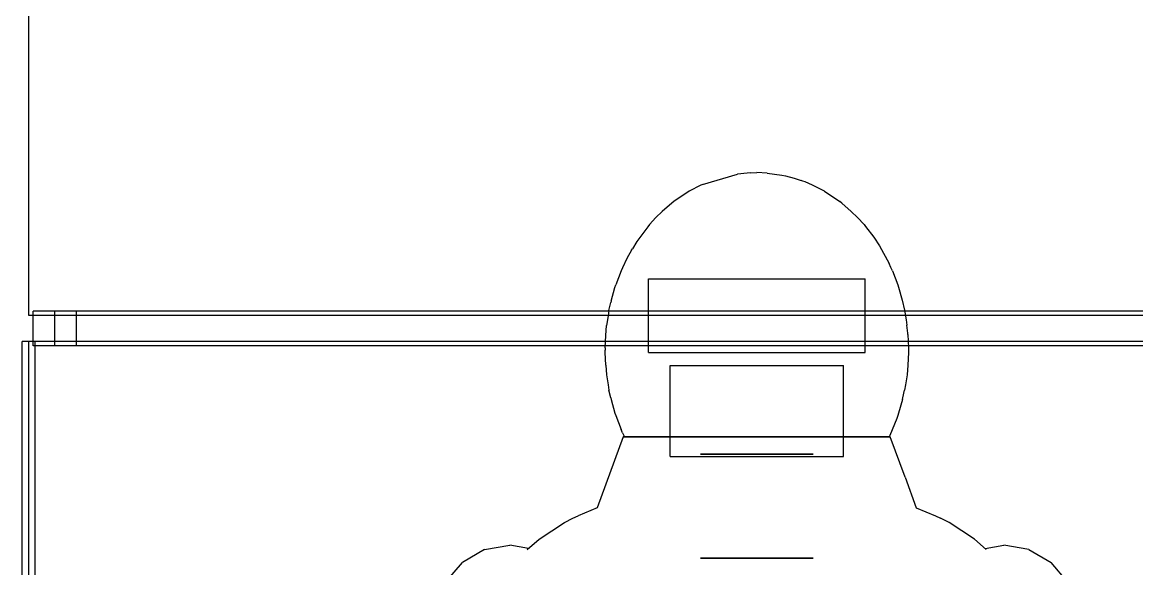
# Model space of a CAD drawing. Header units: millimetres. Extents: x -610 to 577, y -771 to 522.
# Drawn here: x -314.3 to -185.8, y 210.8 to 273.9 of the extents above; entities that cross this region are included whole.
import ezdxf

# ---------------------------------------------------------------- set-up
doc = ezdxf.new("R2010")
doc.units = ezdxf.units.MM
doc.layers.add('HIDDEN', color=8, linetype='Continuous')
doc.layers.add('VISIBLE', color=7, linetype='Continuous')

msp = doc.modelspace()

# ---------------------------------------------------------------- linework, layer by layer
at = {"layer": 'HIDDEN'}
for points in [[(-313.6, 240), (-313.6, 276)], [(-242.1, 244.25), (-217.1, 244.25)], [(-242.1, 244.25), (-217.1, 244.25)], [(-242.1, 235.75), (-242.1, 244.25)], [(-242.1, 235.75), (-242.1, 244.25)], [(-217.1, 235.75), (-217.1, 244.25)], [(-217.1, 235.75), (-217.1, 244.25)], [(-308.1, 240.5), (-313.1, 240.5)], [(-313.1, 240), (-313.1, 240.5)], [(-308.1, 240.5), (-313.1, 240.5)], [(-313.1, 236.5), (-313.1, 240.5)], [(-88.6, 240.5), (-310.6, 240.5)], [(-310.6, 236.5), (-310.6, 240.5)], [(-88.6, 240.5), (-310.6, 240.5)], [(-310.6, 236.5), (-310.6, 240.5)], [(-88.6, 240.5), (-310.6, 240.5)], [(-310.6, 240), (-310.6, 240.5)], [(-88.6, 240.5), (-310.6, 240.5)], [(-310.6, 236.5), (-310.6, 240.5)], [(-308.1, 240), (-308.1, 240.5)], [(-308.1, 236.5), (-308.1, 240.5)], [(-85.6, 240), (-313.6, 240)], [(-88.6, 240), (-310.6, 240)], [(-310.6, 237), (-310.6, 240)], [(-88.6, 240), (-310.6, 240)], [(-310.6, 237), (-310.6, 240)], [(-212.44, 240), (-246.76, 240)], [(-312.85, 237), (-314.35, 237)], [(-314.35, 193), (-314.35, 237)], [(-312.85, 237), (-313.6, 237)], [(-85.6, 237), (-313.6, 237)], [(-313.6, 193), (-313.6, 237)], [(-85.6, 237), (-313.6, 237)], [(-313.6, 193), (-313.6, 237)], [(-85.6, 237), (-313.6, 237)], [(-313.6, 193), (-313.6, 237)], [(-313.1, 236.5), (-313.1, 237)], [(-312.85, 193), (-312.85, 237)], [(-312.85, 193), (-312.85, 237)], [(-88.6, 237), (-310.6, 237)], [(-88.6, 237), (-310.6, 237)], [(-310.6, 236.5), (-310.6, 237)], [(-308.1, 236.5), (-308.1, 237)], [(-212.13, 237), (-247.06, 237)], [(-308.1, 236.5), (-313.1, 236.5)], [(-308.1, 236.5), (-313.1, 236.5)], [(-88.6, 236.5), (-310.6, 236.5)], [(-88.6, 236.5), (-310.6, 236.5)], [(-88.6, 236.5), (-310.6, 236.5)], [(-88.6, 236.5), (-310.6, 236.5)], [(-242.1, 235.75), (-217.1, 235.75)], [(-242.1, 235.75), (-217.1, 235.75)], [(-239.6, 234.25), (-219.6, 234.25)], [(-239.6, 234.25), (-219.6, 234.25)], [(-239.6, 223.75), (-239.6, 234.25)], [(-239.6, 223.75), (-239.6, 234.25)], [(-219.6, 223.75), (-219.6, 234.25)], [(-219.6, 223.75), (-219.6, 234.25)], [(-244.97, 226), (-245, 226)], [(-244.58, 226), (-244.97, 226)], [(-243.68, 226), (-244.58, 226)], [(-244.4, 226), (-243.59, 226)], [(-242.25, 226), (-243.68, 226)], [(-243.59, 226), (-242.38, 226)], [(-242.38, 226), (-240.84, 226)], [(-240.23, 226), (-242.25, 226)], [(-240.84, 226), (-239.05, 226)], [(-237.54, 226), (-240.23, 226)], [(-239.05, 226), (-236.41, 226)], [(-234.25, 226), (-237.54, 226)], [(-236.41, 226), (-233.33, 226)], [(-230.57, 226), (-234.25, 226)], [(-233.33, 226), (-231.42, 226)], [(-231.42, 226), (-229.6, 226)], [(-226.81, 226), (-230.57, 226)], [(-229.6, 226), (-225.83, 226)], [(-223.28, 226), (-226.81, 226)], [(-225.83, 226), (-221.92, 226)], [(-220.27, 226), (-223.28, 226)], [(-221.92, 226), (-218.67, 226)], [(-217.9, 226), (-220.27, 226)], [(-218.67, 226), (-216.53, 226)], [(-216.35, 226), (-217.9, 226)], [(-216.53, 226), (-215.16, 226)], [(-215.46, 226), (-216.35, 226)], [(-214.77, 226), (-215.46, 226)], [(-215.16, 226), (-214.57, 226)], [(-214.33, 226), (-214.77, 226)], [(-214.2, 226), (-214.33, 226)], [(-239.6, 223.75), (-219.6, 223.75)], [(-239.6, 223.75), (-219.6, 223.75)], [(-236.1, 224), (-236.05, 224)], [(-236.05, 224), (-236.1, 224)], [(-236.05, 224), (-235.67, 224)], [(-235.67, 224), (-236.05, 224)], [(-235.67, 224), (-234.95, 224)], [(-234.95, 224), (-235.67, 224)], [(-234.95, 224), (-233.91, 224)], [(-233.91, 224), (-234.95, 224)], [(-233.91, 224), (-232.62, 224)], [(-232.62, 224), (-233.91, 224)], [(-232.62, 224), (-231.15, 224)], [(-231.15, 224), (-232.62, 224)], [(-231.15, 224), (-229.6, 224)], [(-229.6, 224), (-231.15, 224)], [(-228.04, 224), (-229.6, 224)], [(-229.6, 224), (-228.04, 224)], [(-226.58, 224), (-228.04, 224)], [(-228.04, 224), (-226.58, 224)], [(-225.29, 224), (-226.58, 224)], [(-226.58, 224), (-225.29, 224)], [(-224.25, 224), (-225.29, 224)], [(-225.29, 224), (-224.25, 224)], [(-223.52, 224), (-224.25, 224)], [(-224.25, 224), (-223.52, 224)], [(-223.14, 224), (-223.52, 224)], [(-223.52, 224), (-223.14, 224)], [(-223.1, 224), (-223.14, 224)], [(-223.14, 224), (-223.1, 224)], [(-236.1, 212), (-236.05, 212)], [(-236.05, 212), (-236.1, 212)], [(-236.05, 212), (-235.67, 212)], [(-235.67, 212), (-236.05, 212)], [(-235.67, 212), (-234.95, 212)], [(-234.95, 212), (-235.67, 212)], [(-234.95, 212), (-233.91, 212)], [(-233.91, 212), (-234.95, 212)], [(-233.91, 212), (-232.62, 212)], [(-232.62, 212), (-233.91, 212)], [(-232.62, 212), (-231.15, 212)], [(-231.15, 212), (-232.62, 212)], [(-231.15, 212), (-229.6, 212)], [(-229.6, 212), (-231.15, 212)], [(-228.04, 212), (-229.6, 212)], [(-229.6, 212), (-228.04, 212)], [(-226.58, 212), (-228.04, 212)], [(-228.04, 212), (-226.58, 212)], [(-225.29, 212), (-226.58, 212)], [(-226.58, 212), (-225.29, 212)], [(-224.25, 212), (-225.29, 212)], [(-225.29, 212), (-224.25, 212)], [(-223.52, 212), (-224.25, 212)], [(-224.25, 212), (-223.52, 212)], [(-223.14, 212), (-223.52, 212)], [(-223.52, 212), (-223.14, 212)], [(-223.1, 212), (-223.14, 212)], [(-223.14, 212), (-223.1, 212)]]:
    msp.add_lwpolyline(points, dxfattribs=at)
at = {"layer": 'VISIBLE'}
for points in [[(-313.6, 240), (-313.6, 276)], [(-235.84, 255.15), (-231.82, 256.33)], [(-230.69, 256.46), (-231.82, 256.33)], [(-230.37, 256.48), (-230.69, 256.46)], [(-230.37, 256.48), (-229.6, 256.5)], [(-228.38, 256.45), (-229.6, 256.5)], [(-228.38, 256.45), (-226.69, 256.22)], [(-226.69, 256.22), (-226.27, 256.13)], [(-226.27, 256.13), (-225.27, 255.86)], [(-236.04, 255.06), (-237.4, 254.35)], [(-235.84, 255.15), (-236.04, 255.06)], [(-225.27, 255.86), (-224.47, 255.6)], [(-224.27, 255.53), (-224.47, 255.6)], [(-224.01, 255.43), (-224.27, 255.53)], [(-223.15, 255.06), (-224.01, 255.43)], [(-221.79, 254.35), (-223.15, 255.06)], [(-237.4, 254.35), (-239.17, 253.16)], [(-221.79, 254.35), (-220.02, 253.16)], [(-239.4, 252.98), (-240.5, 252.03)], [(-239.17, 253.16), (-239.4, 252.98)], [(-219.79, 252.98), (-220.02, 253.16)], [(-219.79, 252.98), (-218.69, 252.03)], [(-241.23, 251.31), (-241.97, 250.5)], [(-240.5, 252.03), (-241.23, 251.31)], [(-217.96, 251.31), (-218.69, 252.03)], [(-217.96, 251.31), (-217.22, 250.5)], [(-242.17, 250.26), (-243.43, 248.55)], [(-241.97, 250.5), (-242.17, 250.26)], [(-217.22, 250.5), (-217.05, 250.29)], [(-217.05, 250.29), (-216.09, 249.04)], [(-243.43, 248.55), (-243.95, 247.72)], [(-216.09, 249.04), (-215.43, 248.04)], [(-244.05, 247.56), (-244.58, 246.59)], [(-244.05, 247.56), (-243.95, 247.72)], [(-215.43, 248.04), (-214.33, 246.03)], [(-244.58, 246.59), (-245.09, 245.52)], [(-214.11, 245.55), (-214.33, 246.03)], [(-245.25, 245.16), (-245.87, 243.55)], [(-245.09, 245.52), (-245.25, 245.16)], [(-213.94, 245.16), (-214.11, 245.55)], [(-213.94, 245.16), (-213.32, 243.55)], [(-246.41, 241.68), (-245.97, 243.25)], [(-245.97, 243.25), (-245.87, 243.55)], [(-213.32, 243.55), (-213.24, 243.28)], [(-213.24, 243.28), (-212.8, 241.77)], [(-212.8, 241.77), (-212.55, 240.63)], [(-246.65, 240.59), (-246.76, 239.98)], [(-246.65, 240.59), (-246.45, 241.51)], [(-246.41, 241.68), (-246.45, 241.51)], [(-212.55, 240.63), (-212.35, 239.5)], [(-246.76, 240), (-313.6, 240)], [(-313.1, 237), (-313.1, 240)], [(-310.6, 237), (-310.6, 240)], [(-308.1, 237), (-308.1, 240)], [(-246.76, 239.98), (-246.93, 238.84)], [(-85.6, 240), (-212.44, 240)], [(-212.35, 239.5), (-212.27, 238.88)], [(-247.03, 237.72), (-246.93, 238.84)], [(-212.18, 237.97), (-212.27, 238.88)], [(-212.16, 237.8), (-212.18, 237.97)], [(-313.6, 237), (-314.35, 237)], [(-314.35, 193), (-314.35, 237)], [(-247.06, 237), (-313.6, 237)], [(-313.6, 193), (-313.6, 237)], [(-247.09, 236.26), (-247.03, 237.72)], [(-212.16, 237.8), (-212.1, 236.29)], [(-85.6, 237), (-212.13, 237)], [(-247.09, 236.26), (-247.1, 236)], [(-247.09, 235.74), (-247.1, 236)], [(-247.03, 234.28), (-247.09, 235.74)], [(-212.1, 235.74), (-212.16, 234.28)], [(-212.1, 236.29), (-212.1, 236)], [(-212.1, 236), (-212.1, 235.74)], [(-247.03, 234.28), (-246.93, 233.16)], [(-212.16, 234.28), (-212.26, 233.16)], [(-246.93, 233.16), (-246.76, 232.02)], [(-212.26, 233.16), (-212.43, 232.02)], [(-246.76, 232.02), (-246.65, 231.41)], [(-212.43, 232.02), (-212.54, 231.41)], [(-246.45, 230.49), (-246.65, 231.41)], [(-246.45, 230.49), (-246.41, 230.32)], [(-246.41, 230.32), (-245.97, 228.75)], [(-212.78, 230.32), (-213.23, 228.75)], [(-212.78, 230.32), (-212.74, 230.49)], [(-212.74, 230.49), (-212.54, 231.41)], [(-245.97, 228.75), (-245.87, 228.45)], [(-245.87, 228.45), (-245.25, 226.84)], [(-213.44, 228.13), (-214.24, 226.17)], [(-213.32, 228.45), (-213.44, 228.13)], [(-213.23, 228.75), (-213.32, 228.45)], [(-245.09, 226.47), (-245.25, 226.84)], [(-245.09, 226.47), (-244.87, 226)], [(-245, 226), (-248.01, 217.79)], [(-245, 226), (-244.9, 226)], [(-244.9, 226), (-244.44, 226)], [(-244.44, 226), (-244.4, 226)], [(-214.57, 226), (-214.44, 226)], [(-214.44, 226), (-214.2, 226)], [(-214.24, 226.17), (-214.32, 226)], [(-214.2, 226), (-214.2, 226)], [(-212.49, 221.34), (-214.2, 226)], [(-212.49, 221.34), (-211.19, 217.79)], [(-248, 217.8), (-250.2, 216.9)], [(-211.19, 217.8), (-208.99, 216.9)], [(-254.71, 214.21), (-251.78, 216.1)], [(-251.78, 216.1), (-250.81, 216.61)], [(-250.81, 216.61), (-250.2, 216.9)], [(-208.99, 216.9), (-208.38, 216.61)], [(-207.41, 216.1), (-208.38, 216.61)], [(-204.49, 214.21), (-207.41, 216.1)], [(-261, 212.99), (-258.1, 213.5)], [(-255.93, 213.12), (-258.1, 213.5)], [(-256.08, 212.98), (-254.71, 214.21)], [(-204.49, 214.21), (-203.11, 212.98)], [(-203.26, 213.12), (-201.1, 213.5)], [(-198.19, 212.99), (-201.1, 213.5)], [(-261, 212.99), (-263.56, 211.51)], [(-198.19, 212.99), (-195.63, 211.51)], [(-265.46, 209.25), (-263.56, 211.51)], [(-193.73, 209.25), (-195.63, 211.51)]]:
    msp.add_lwpolyline(points, dxfattribs=at)

doc.saveas('drawing.dxf')
